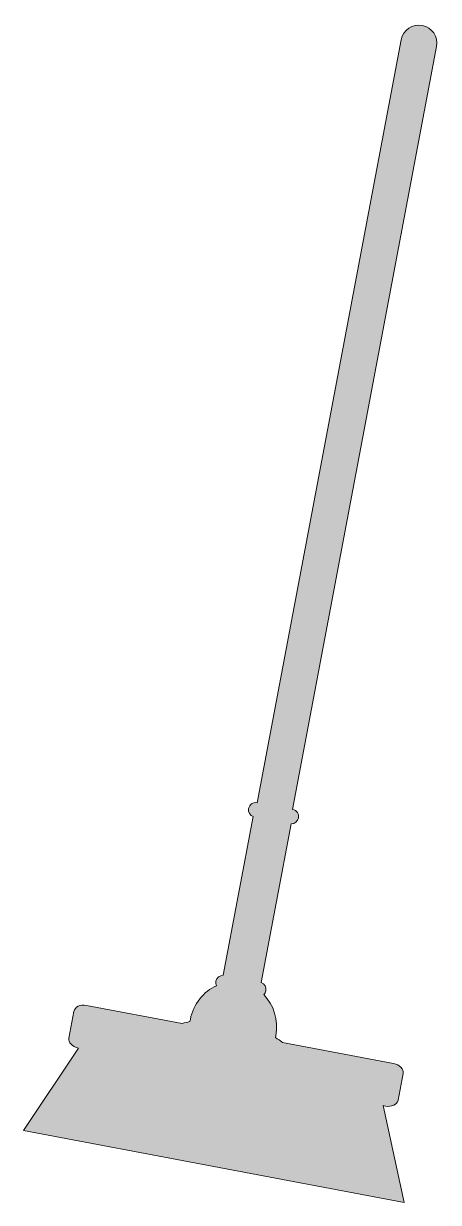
# Model space of a CAD drawing. Header units: inches. Extents: x 0 to 36, y 0 to 102.
import ezdxf

# ---------------------------------------------------------------- set-up
doc = ezdxf.new("R2010")
doc.units = ezdxf.units.IN
doc.header["$MEASUREMENT"] = 0
doc.layers.add('Layer 1', color=7, linetype='Continuous')

msp = doc.modelspace()

# ---------------------------------------------------------------- hatches: boundary and pattern name
at = {"layer": 'Layer 1', "true_color": 0x75d8cf}
h = msp.add_hatch(color=133, dxfattribs=at)
h.dxf.hatch_style = 2
edge = h.paths.add_edge_path()
edge.add_spline(control_points=[(34.42, 101.57), (33.58, 101.73), (32.77, 101.18), (32.61, 100.34), (32.61, 100.34), (20.17, 34.49), (20.17, 34.49), (20.17, 34.49), (20.16, 34.49), (20.16, 34.49), (19.82, 34.56), (19.49, 34.33), (19.43, 33.99), (19.37, 33.69), (19.55, 33.4), (19.83, 33.29), (19.83, 33.29), (17.24, 19.6), (17.24, 19.6), (16.94, 19.6), (16.67, 19.39), (16.61, 19.09), (16.59, 18.95), (16.61, 18.82), (16.67, 18.7), (15.54, 18.2), (14.65, 17.14), (14.4, 15.79), (14.4, 15.79), (14.36, 15.6), (14.36, 15.6), (14.14, 15.56), (13.91, 15.5), (13.69, 15.44), (13.69, 15.44), (5.42, 17), (5.42, 17), (4.9, 17.1), (4.42, 16.87), (4.35, 16.49), (4.35, 16.49), (3.91, 14.18), (3.91, 14.18), (3.84, 13.81), (4.21, 13.42), (4.73, 13.32), (4.73, 13.32), (4.75, 13.32), (4.75, 13.32), (4.75, 13.32), (0, 6.21), (0, 6.21), (0, 6.21), (32.86, 0), (32.86, 0), (32.86, 0), (31.04, 8.35), (31.04, 8.35), (31.04, 8.35), (31.26, 8.31), (31.26, 8.31), (31.78, 8.21), (32.26, 8.44), (32.33, 8.82), (32.33, 8.82), (32.77, 11.13), (32.77, 11.13), (32.84, 11.5), (32.47, 11.89), (31.95, 11.99), (31.95, 11.99), (22.35, 13.8), (22.35, 13.8), (22.16, 13.95), (21.96, 14.09), (21.75, 14.22), (21.75, 14.22), (21.78, 14.39), (21.78, 14.39), (22.04, 15.74), (21.6, 17.05), (20.73, 17.93), (20.83, 18.02), (20.9, 18.14), (20.92, 18.27), (20.98, 18.58), (20.8, 18.87), (20.52, 18.98), (20.52, 18.98), (23.11, 32.67), (23.11, 32.67), (23.41, 32.67), (23.68, 32.88), (23.74, 33.18), (23.8, 33.52), (23.58, 33.85), (23.24, 33.91), (23.24, 33.91), (23.22, 33.91), (23.22, 33.91), (23.22, 33.91), (35.66, 99.76), (35.66, 99.76), (35.82, 100.6), (35.27, 101.41), (34.42, 101.57)], knot_values=[0, 0, 0, 0, 1, 1, 1, 2, 2, 2, 3, 3, 3, 4, 4, 4, 5, 5, 5, 6, 6, 6, 7, 7, 7, 8, 8, 8, 9, 9, 9, 10, 10, 10, 11, 11, 11, 12, 12, 12, 13, 13, 13, 14, 14, 14, 15, 15, 15, 16, 16, 16, 17, 17, 17, 18, 18, 18, 19, 19, 19, 20, 20, 20, 21, 21, 21, 22, 22, 22, 23, 23, 23, 24, 24, 24, 25, 25, 25, 26, 26, 26, 27, 27, 27, 28, 28, 28, 29, 29, 29, 30, 30, 30, 31, 31, 31, 32, 32, 32, 33, 33, 33, 34, 34, 34, 35, 35, 35, 35], degree=3, periodic=1)

# ---------------------------------------------------------------- linework, layer by layer
at = {"layer": 'Layer 1', "lineweight": 0}
msp.add_open_spline([(34.42, 101.57), (33.58, 101.73), (32.77, 101.18), (32.61, 100.34), (32.61, 100.34), (20.17, 34.49), (20.17, 34.49), (20.17, 34.49), (20.16, 34.49), (20.16, 34.49), (19.82, 34.56), (19.49, 34.33), (19.43, 33.99), (19.37, 33.69), (19.55, 33.4), (19.83, 33.29), (19.83, 33.29), (17.24, 19.6), (17.24, 19.6), (16.94, 19.6), (16.67, 19.39), (16.61, 19.09), (16.59, 18.95), (16.61, 18.82), (16.67, 18.7), (15.54, 18.2), (14.65, 17.14), (14.4, 15.79), (14.4, 15.79), (14.36, 15.6), (14.36, 15.6), (14.14, 15.56), (13.91, 15.5), (13.69, 15.44), (13.69, 15.44), (5.42, 17), (5.42, 17), (4.9, 17.1), (4.42, 16.87), (4.35, 16.49), (4.35, 16.49), (3.91, 14.18), (3.91, 14.18), (3.84, 13.81), (4.21, 13.42), (4.73, 13.32), (4.73, 13.32), (4.75, 13.32), (4.75, 13.32), (4.75, 13.32), (0, 6.21), (0, 6.21), (0, 6.21), (32.86, 0), (32.86, 0), (32.86, 0), (31.04, 8.35), (31.04, 8.35), (31.04, 8.35), (31.26, 8.31), (31.26, 8.31), (31.78, 8.21), (32.26, 8.44), (32.33, 8.82), (32.33, 8.82), (32.77, 11.13), (32.77, 11.13), (32.84, 11.5), (32.47, 11.89), (31.95, 11.99), (31.95, 11.99), (22.35, 13.8), (22.35, 13.8), (22.16, 13.95), (21.96, 14.09), (21.75, 14.22), (21.75, 14.22), (21.78, 14.39), (21.78, 14.39), (22.04, 15.74), (21.6, 17.05), (20.73, 17.93), (20.83, 18.02), (20.9, 18.14), (20.92, 18.27), (20.98, 18.58), (20.8, 18.87), (20.52, 18.98), (20.52, 18.98), (23.11, 32.67), (23.11, 32.67), (23.41, 32.67), (23.68, 32.88), (23.74, 33.18), (23.8, 33.52), (23.58, 33.85), (23.24, 33.91), (23.24, 33.91), (23.22, 33.91), (23.22, 33.91), (23.22, 33.91), (35.66, 99.76), (35.66, 99.76), (35.82, 100.6), (35.27, 101.41), (34.42, 101.57)], degree=3, knots=[0, 0, 0, 0, 1, 1, 1, 2, 2, 2, 3, 3, 3, 4, 4, 4, 5, 5, 5, 6, 6, 6, 7, 7, 7, 8, 8, 8, 9, 9, 9, 10, 10, 10, 11, 11, 11, 12, 12, 12, 13, 13, 13, 14, 14, 14, 15, 15, 15, 16, 16, 16, 17, 17, 17, 18, 18, 18, 19, 19, 19, 20, 20, 20, 21, 21, 21, 22, 22, 22, 23, 23, 23, 24, 24, 24, 25, 25, 25, 26, 26, 26, 27, 27, 27, 28, 28, 28, 29, 29, 29, 30, 30, 30, 31, 31, 31, 32, 32, 32, 33, 33, 33, 34, 34, 34, 35, 35, 35, 35], dxfattribs=at)

doc.saveas('drawing.dxf')
